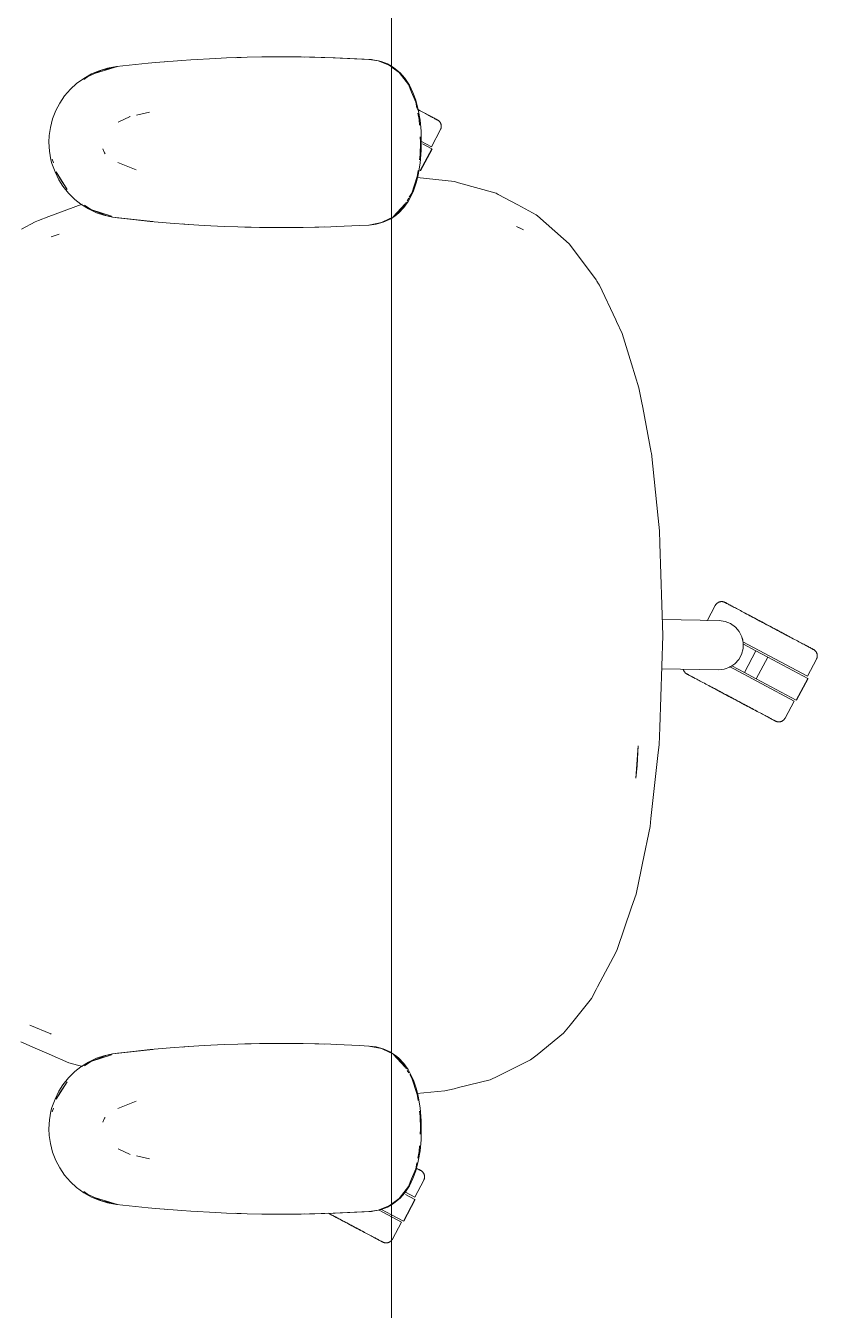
# Model space of a CAD drawing. Header units: millimetres. Extents: x 155927 to 326028, y -36033 to 97293.
# Drawn here: x 191593 to 192043, y 12149 to 12878 of the extents above; entities that cross this region are included whole.
import ezdxf

# ---------------------------------------------------------------- set-up
doc = ezdxf.new("R2010")
doc.units = ezdxf.units.MM
doc.header["$MEASUREMENT"] = 0
doc.layers.add('G-IMPT', color=8, linetype='CONTINUOUS', lineweight=9)
doc.layers.add('I-FURN', color=8, linetype='CONTINUOUS', lineweight=9)

msp = doc.modelspace()

# ---------------------------------------------------------------- linework, layer by layer
at = {"layer": 'G-IMPT'}
for p, q in [((191662.77, 12857.14), (191644.84, 12855.23)), ((191666.9, 12857.48), (191662.77, 12857.14)), ((191681.95, 12858.73), (191666.9, 12857.48)), ((191673.77, 12858.08), (191672.1, 12857.91)), ((191681.95, 12858.73), (191687.04, 12859.06)), ((191687.04, 12859.06), (191701.18, 12859.87)), ((191707.21, 12860.12), (191701.18, 12859.87)), ((191707.21, 12860.12), (191718.96, 12860.51)), ((191712.09, 12860.26), (191714.03, 12860.37)), ((191714.03, 12860.37), (191715.52, 12860.38)), ((191727.38, 12860.67), (191718.96, 12860.51)), ((191727.38, 12860.67), (191738.18, 12860.76)), ((191727.38, 12860.67), (191747.57, 12860.72)), ((191727.38, 12860.67), (191757.4, 12860.56)), ((191757.4, 12860.56), (191738.18, 12860.76)), ((191747.57, 12860.72), (191757.4, 12860.56)), ((191747.57, 12860.72), (191768.96, 12860.22)), ((191747.57, 12860.72), (191767.75, 12860.25)), ((191747.57, 12860.68), (191749.6, 12860.7)), ((191749.6, 12860.7), (191751.51, 12860.63)), ((191757.4, 12860.56), (191768.96, 12860.22)), ((191768.96, 12860.22), (191767.75, 12860.25)), ((191767.75, 12860.25), (191789.54, 12859.17)), ((191767.75, 12860.25), (191787.93, 12859.28)), ((191768.96, 12860.22), (191789.54, 12859.17)), ((191789.54, 12859.17), (191787.93, 12859.28)), ((191789.54, 12859.17), (191791.19, 12858.91)), ((191793.4, 12858.45), (191789.55, 12859.03)), ((191793.58, 12858.47), (191791.19, 12858.91)), ((191793.4, 12858.45), (191799.6, 12856.04)), ((191793.58, 12858.47), (191794.93, 12858.1)), ((191798.57, 12856.71), (191794.93, 12858.1)), ((191798.57, 12856.71), (191800.81, 12855.43)), ((191799.6, 12856.04), (191800.81, 12855.15)), ((191800.81, 12855.43), (191802, 12854.75)), ((191622.17, 12845.55), (191626.26, 12848.55)), ((191626.21, 12847.86), (191628.32, 12849.45)), ((191630.7, 12851.06), (191626.26, 12848.55)), ((191636.39, 12853.19), (191628.32, 12849.45)), ((191630.7, 12851.06), (191634.94, 12852.87)), ((191645.36, 12855.23), (191632.89, 12851.4)), ((191632.89, 12851.4), (191642.04, 12854.31)), ((191634.94, 12852.87), (191639.8, 12854.34)), ((191636.39, 12853.19), (191644.79, 12855.1)), ((191644.84, 12855.23), (191639.8, 12854.34)), ((191645.36, 12855.23), (191642.04, 12854.31)), ((191801.35, 12854.74), (191805.22, 12851.87)), ((191802, 12854.75), (191805.74, 12851.67)), ((191805.22, 12851.87), (191810.44, 12845.08)), ((191808.41, 12848.64), (191805.74, 12851.67)), ((191811.06, 12844.59), (191808.41, 12848.64)), ((191615.41, 12838.55), (191618.73, 12842.39)), ((191622.17, 12845.55), (191618.73, 12842.39)), ((191810.44, 12845.08), (191812.28, 12840.69)), ((191811.06, 12844.59), (191813.05, 12840.52)), ((191612.58, 12834.38), (191610.39, 12830.22)), ((191612.58, 12834.38), (191615.41, 12838.55)), ((191814.61, 12835.07), (191812.28, 12840.69)), ((191814.63, 12836.18), (191813.05, 12840.52)), ((191814.61, 12835.07), (191815.32, 12831.6)), ((191814.63, 12836.18), (191816.06, 12830.7)), ((191610.39, 12830.22), (191608.56, 12825.51)), ((191645.73, 12823.66), (191652.51, 12826.93)), ((191652.23, 12826.85), (191652.51, 12826.93)), ((191663.56, 12829.26), (191656.12, 12827.69)), ((191815.88, 12828.86), (191816.65, 12825.11)), ((191817.06, 12824.77), (191816.06, 12830.7)), ((191607.3, 12820.64), (191606.65, 12816.13)), ((191607.3, 12820.64), (191608.56, 12825.51)), ((191816.65, 12825.11), (191816.84, 12821.9)), ((191817.06, 12824.77), (191817.63, 12818.62)), ((191606.48, 12812.28), (191606.65, 12816.13)), ((191606.48, 12812.28), (191606.77, 12807.24)), ((191817.2, 12805.12), (191817.43, 12812.28)), ((191817.24, 12815.39), (191817.43, 12812.28)), ((191817.81, 12812.28), (191817.63, 12818.62)), ((191817.72, 12807.77), (191817.81, 12812.28)), ((191606.77, 12807.24), (191607.65, 12802.29)), ((191637.09, 12808.45), (191638.11, 12806.23)), ((191638.11, 12806.23), (191638.4, 12805.78)), ((191817.2, 12805.12), (191816.81, 12802.33)), ((191817.72, 12807.77), (191817.14, 12800.46)), ((191607.65, 12802.29), (191608.22, 12800.16)), ((191609.93, 12795.39), (191608.22, 12800.16)), ((191609.02, 12800.6), (191608.4, 12802.63)), ((191656.06, 12796.56), (191645.63, 12800.71)), ((191816.03, 12793.7), (191817.14, 12800.46)), ((191609.93, 12795.39), (191612.17, 12790.88)), ((191610.58, 12795.49), (191612.74, 12791.81)), ((191610.58, 12795.49), (191616.9, 12785.54)), ((191612.17, 12790.88), (191614.44, 12787.33)), ((191612.74, 12791.81), (191616.9, 12785.54)), ((191815.48, 12792.86), (191812.45, 12783.46)), ((191815.05, 12789.77), (191816.03, 12793.7)), ((191815.36, 12792.35), (191836.63, 12789.94)), ((191815.94, 12796.15), (191815.48, 12792.86)), ((191838.89, 12789.3), (191836.63, 12789.94)), ((191617.62, 12783.36), (191614.44, 12787.33)), ((191617.62, 12783.36), (191621.23, 12779.81)), ((191812.45, 12783.46), (191810.98, 12781.01)), ((191813.31, 12784.68), (191811.1, 12780.04)), ((191815.05, 12789.77), (191813.31, 12784.68)), ((191838.89, 12789.3), (191860.24, 12783.29)), ((191860.24, 12783.29), (191861.35, 12782.7)), ((191861.35, 12782.7), (191872.59, 12776.69)), ((191625.43, 12777.07), (191606.49, 12770.12)), ((191621.23, 12779.81), (191624.54, 12777.19)), ((191628.86, 12774.46), (191624.54, 12777.19)), ((191630.19, 12774.06), (191626.61, 12776.49)), ((191808.68, 12777.25), (191801.77, 12769.86)), ((191807.54, 12775.95), (191804.19, 12772.09)), ((191804.99, 12772.17), (191807.85, 12775.22)), ((191809.37, 12778.31), (191807.48, 12775.16)), ((191807.85, 12775.22), (191810.3, 12778.67)), ((191808.68, 12777.25), (191807.85, 12776.3)), ((191810.7, 12780.54), (191809.84, 12779.1)), ((191811.1, 12780.04), (191810.3, 12778.67)), ((191872.59, 12776.69), (191883.03, 12771.1)), ((191598.76, 12767.01), (191600.52, 12767.93)), ((191606.49, 12770.12), (191600.52, 12767.93)), ((191628.86, 12774.46), (191633.44, 12772.27)), ((191639.41, 12770.46), (191630.19, 12774.06)), ((191630.19, 12774.06), (191632.89, 12773.16)), ((191630.19, 12774.06), (191642.04, 12770.25)), ((191632.89, 12773.16), (191642.04, 12770.25)), ((191633.44, 12772.27), (191637.58, 12770.82)), ((191642.54, 12769.66), (191637.58, 12770.82)), ((191642.46, 12769.88), (191639.41, 12770.46)), ((191642.54, 12769.66), (191665.49, 12767.21)), ((191642.54, 12769.66), (191645.36, 12769.33)), ((191642.54, 12769.66), (191663.97, 12767.31)), ((191665.49, 12767.21), (191645.36, 12769.33)), ((191799.54, 12768.75), (191795.28, 12766.65)), ((191800.44, 12768.83), (191796.12, 12766.85)), ((191799.54, 12768.75), (191800.81, 12769.38)), ((191800.81, 12769.08), (191803.66, 12771.04)), ((191807.48, 12775.16), (191801.77, 12769.86)), ((191801.77, 12769.86), (191804.19, 12772.09)), ((191804.99, 12772.17), (191803.66, 12771.04)), ((191883.69, 12770.51), (191883.03, 12771.1)), ((191898.48, 12757.5), (191883.69, 12770.51)), ((191590.86, 12762.87), (191598.76, 12767.01)), ((191663.97, 12767.31), (191675.37, 12766.33)), ((191685.66, 12765.6), (191675.37, 12766.33)), ((191683.62, 12765.73), (191682.2, 12765.87)), ((191683.62, 12765.73), (191685.52, 12765.64)), ((191685.66, 12765.6), (191694.53, 12765.04)), ((191705.84, 12764.5), (191694.53, 12765.04)), ((191705.84, 12764.5), (191713.72, 12764.2)), ((191726.02, 12763.91), (191713.72, 12764.2)), ((191717.59, 12764.12), (191719.24, 12764.04)), ((191719.24, 12764.04), (191721.32, 12764.04)), ((191726.02, 12763.91), (191731.49, 12763.84)), ((191746.21, 12763.83), (191731.49, 12763.84)), ((191750.72, 12763.88), (191746.21, 12763.83)), ((191750.72, 12763.88), (191766.39, 12764.26)), ((191757.44, 12764.06), (191759.66, 12764.06)), ((191762.99, 12764.2), (191759.66, 12764.06)), ((191766.39, 12764.26), (191769.93, 12764.38)), ((191782.49, 12765), (191769.93, 12764.38)), ((191782.49, 12765), (191788.16, 12765.28)), ((191795.28, 12766.65), (191787.93, 12765.28)), ((191788.16, 12765.28), (191792.17, 12765.78)), ((191792.17, 12765.78), (191796.12, 12766.85)), ((191873.43, 12763.67), (191871.83, 12764.45)), ((191875.72, 12762.49), (191871.83, 12764.45)), ((191875.72, 12762.49), (191873.43, 12763.67)), ((191607.8, 12758.53), (191612.26, 12760.16)), ((191607.8, 12758.53), (191608.38, 12758.79)), ((191612.26, 12760.16), (191608.38, 12758.79)), ((191898.48, 12757.5), (191901.74, 12754.63)), ((191902.46, 12753.66), (191901.74, 12754.63)), ((191917.03, 12734.16), (191902.46, 12753.66)), ((191917.03, 12734.16), (191917.49, 12733.39)), ((191917.49, 12733.39), (191918.43, 12731.82)), ((191918.86, 12731.11), (191918.43, 12731.82)), ((191918.86, 12731.11), (191928.12, 12711.46)), ((191928.12, 12711.46), (191928.55, 12710.55)), ((191931.74, 12703.78), (191928.55, 12710.55)), ((191931.74, 12703.78), (191937.07, 12686.51)), ((191937.07, 12686.51), (191941.26, 12672.9)), ((191941.26, 12672.9), (191942.72, 12665.3)), ((191943.42, 12661.63), (191942.72, 12665.3)), ((191943.42, 12661.63), (191948.29, 12636.26)), ((191948.38, 12635.79), (191948.29, 12636.26)), ((191948.38, 12635.79), (191952.2, 12598.8)), ((191952.2, 12598.8), (191952.93, 12591.74)), ((191953.15, 12584.48), (191952.93, 12591.74)), ((191954.77, 12532.31), (191953.15, 12584.48)), ((191953.07, 12480.13), (191954.77, 12532.31)), ((191953.07, 12480.13), (191952.74, 12470.19)), ((191940.86, 12469.65), (191939.62, 12451.37)), ((191940.86, 12469.65), (191940.23, 12458.32)), ((191952.26, 12465.82), (191952.74, 12470.19)), ((191952.26, 12465.82), (191948.13, 12428.37)), ((191939.62, 12451.37), (191940.23, 12458.32)), ((191947.65, 12423.96), (191948.13, 12428.37)), ((191943.3, 12403.01), (191947.65, 12423.96)), ((191942.53, 12399.33), (191939.66, 12385.51)), ((191943.3, 12403.01), (191942.53, 12399.33)), ((191937.15, 12378.07), (191939.66, 12385.51)), ((191937.15, 12378.07), (191929, 12353.99)), ((191917.82, 12332.82), (191928.12, 12352.33)), ((191928.12, 12352.33), (191929, 12353.99)), ((191914.39, 12326.31), (191917.1, 12331.44)), ((191917.82, 12332.82), (191917.1, 12331.44)), ((191914.39, 12326.31), (191902.18, 12311.18)), ((191595.68, 12311.12), (191607.54, 12306.2)), ((191898.42, 12306.51), (191902.18, 12311.18)), ((191598.74, 12298.09), (191590.57, 12301.66)), ((191607.8, 12306.09), (191607.54, 12306.2)), ((191883.47, 12294.34), (191898.42, 12306.51)), ((191606.58, 12294.67), (191598.74, 12298.09)), ((191617.7, 12289.81), (191606.58, 12294.67)), ((191630.19, 12290.49), (191642.04, 12294.31)), ((191639.41, 12294.1), (191631.22, 12290.9)), ((191632.89, 12291.4), (191642.04, 12294.31)), ((191642.54, 12294.9), (191637.58, 12293.74)), ((191642.46, 12294.68), (191639.41, 12294.1)), ((191642.54, 12294.9), (191665.49, 12297.35)), ((191642.54, 12294.9), (191663.97, 12297.25)), ((191642.54, 12294.9), (191645.36, 12295.23)), ((191665.49, 12297.35), (191645.36, 12295.23)), ((191663.97, 12297.25), (191675.37, 12298.23)), ((191685.66, 12298.96), (191675.37, 12298.23)), ((191683.62, 12298.83), (191682.2, 12298.69)), ((191683.62, 12298.83), (191685.52, 12298.92)), ((191685.66, 12298.96), (191694.53, 12299.52)), ((191705.84, 12300.06), (191694.53, 12299.52)), ((191705.84, 12300.06), (191713.72, 12300.36)), ((191726.02, 12300.65), (191713.72, 12300.36)), ((191717.59, 12300.44), (191719.24, 12300.51)), ((191719.24, 12300.51), (191721.32, 12300.51)), ((191726.02, 12300.65), (191731.49, 12300.72)), ((191746.21, 12300.73), (191731.49, 12300.72)), ((191750.72, 12300.68), (191746.21, 12300.73)), ((191750.72, 12300.68), (191766.39, 12300.3)), ((191757.44, 12300.5), (191759.66, 12300.5)), ((191762.99, 12300.36), (191759.66, 12300.5)), ((191766.39, 12300.3), (191769.93, 12300.18)), ((191782.49, 12299.56), (191769.93, 12300.18)), ((191782.49, 12299.56), (191788.16, 12299.28)), ((191795.28, 12297.91), (191787.93, 12299.28)), ((191788.16, 12299.28), (191792.17, 12298.78)), ((191792.17, 12298.78), (191796.12, 12297.71)), ((191799.54, 12295.8), (191795.28, 12297.91)), ((191800.44, 12295.72), (191796.12, 12297.71)), ((191799.54, 12295.8), (191800.81, 12295.18)), ((191800.81, 12295.48), (191803.66, 12293.52)), ((191801.77, 12294.7), (191804.19, 12292.47)), ((191808.68, 12287.31), (191801.77, 12294.7)), ((191807.48, 12289.4), (191801.77, 12294.7)), ((191883.47, 12294.34), (191879.82, 12291.37)), ((191617.7, 12289.81), (191625.52, 12287.56)), ((191621.23, 12284.75), (191624.54, 12287.37)), ((191628.86, 12290.1), (191624.54, 12287.37)), ((191630.19, 12290.49), (191626.61, 12288.07)), ((191628.86, 12290.1), (191633.44, 12292.29)), ((191630.19, 12290.49), (191632.89, 12291.4)), ((191633.44, 12292.29), (191637.58, 12293.74)), ((191804.99, 12292.39), (191803.66, 12293.52)), ((191806.77, 12289.5), (191804.19, 12292.47)), ((191804.99, 12292.39), (191807.85, 12289.34)), ((191808.68, 12287.31), (191807.4, 12288.78)), ((191809.37, 12286.24), (191807.48, 12289.4)), ((191807.85, 12289.34), (191810.3, 12285.89)), ((191861.19, 12282.2), (191872.66, 12287.84)), ((191879.82, 12291.37), (191872.66, 12287.84)), ((191617.62, 12281.2), (191614.44, 12277.22)), ((191617.62, 12281.2), (191621.23, 12284.75)), ((191810.7, 12284.01), (191809.84, 12285.46)), ((191811.1, 12284.51), (191810.3, 12285.89)), ((191813.31, 12279.88), (191811.1, 12284.51)), ((191812.45, 12281.1), (191811.2, 12283.18)), ((191815.48, 12271.7), (191812.45, 12281.1)), ((191815.05, 12274.79), (191813.31, 12279.88)), ((191856.82, 12280.05), (191838.88, 12275.65)), ((191861.19, 12282.2), (191856.82, 12280.05)), ((191609.93, 12269.17), (191612.17, 12273.68)), ((191610.58, 12269.07), (191616.9, 12279.02)), ((191610.58, 12269.07), (191612.74, 12272.75)), ((191612.17, 12273.68), (191614.44, 12277.22)), ((191612.74, 12272.75), (191616.9, 12279.02)), ((191815.05, 12274.79), (191816.03, 12270.86)), ((191815.34, 12272.32), (191831.22, 12273.77)), ((191831.22, 12273.77), (191836.51, 12275.06)), ((191838.88, 12275.65), (191836.51, 12275.06)), ((191609.93, 12269.17), (191608.22, 12264.39)), ((191656.06, 12268), (191645.63, 12263.85)), ((191815.94, 12268.41), (191815.48, 12271.7)), ((191816.03, 12270.86), (191817.14, 12264.1)), ((191606.77, 12257.32), (191607.65, 12262.27)), ((191607.65, 12262.27), (191608.22, 12264.39)), ((191609.02, 12263.96), (191608.4, 12261.93)), ((191637.09, 12256.1), (191638.11, 12258.33)), ((191638.11, 12258.33), (191638.4, 12258.78)), ((191817.2, 12259.44), (191816.81, 12262.22)), ((191817.72, 12256.78), (191817.14, 12264.1)), ((191817.2, 12259.44), (191817.43, 12252.28)), ((191606.48, 12252.28), (191606.77, 12257.32)), ((191606.48, 12252.28), (191606.65, 12248.43)), ((191817.24, 12249.17), (191817.43, 12252.28)), ((191817.81, 12252.28), (191817.63, 12245.94)), ((191817.72, 12256.78), (191817.81, 12252.28)), ((191607.3, 12243.92), (191606.65, 12248.43)), ((191607.3, 12243.92), (191608.56, 12239.05)), ((191817.06, 12239.79), (191817.63, 12245.94)), ((191610.39, 12234.34), (191608.56, 12239.05)), ((191645.73, 12240.9), (191652.51, 12237.63)), ((191663.56, 12235.29), (191656.12, 12236.87)), ((191815.88, 12235.7), (191816.65, 12239.45)), ((191817.06, 12239.79), (191816.06, 12233.86)), ((191816.65, 12239.45), (191816.84, 12242.66)), ((191612.58, 12230.17), (191610.39, 12234.34)), ((191612.58, 12230.17), (191615.41, 12226.01)), ((191814.61, 12229.49), (191812.28, 12223.87)), ((191814.63, 12228.38), (191813.05, 12224.04)), ((191814.61, 12229.49), (191815.32, 12232.95)), ((191814.63, 12228.38), (191816.06, 12233.86)), ((191615.41, 12226.01), (191618.73, 12222.17)), ((191622.17, 12219.01), (191618.73, 12222.17)), ((191810.44, 12219.47), (191812.28, 12223.87)), ((191811.06, 12219.97), (191813.05, 12224.04)), ((191622.17, 12219.01), (191626.26, 12216.01)), ((191626.21, 12216.7), (191628.32, 12215.11)), ((191630.7, 12213.5), (191626.26, 12216.01)), ((191636.39, 12211.37), (191628.32, 12215.11)), ((191805.22, 12212.68), (191810.44, 12219.47)), ((191808.41, 12215.92), (191805.74, 12212.88)), ((191811.06, 12219.97), (191808.41, 12215.92)), ((191630.7, 12213.5), (191634.94, 12211.69)), ((191645.36, 12209.33), (191632.89, 12213.16)), ((191632.89, 12213.16), (191642.04, 12210.24)), ((191634.94, 12211.69), (191639.8, 12210.22)), ((191636.39, 12211.37), (191644.79, 12209.45)), ((191644.84, 12209.33), (191639.8, 12210.22)), ((191645.36, 12209.33), (191642.04, 12210.24)), ((191662.77, 12207.42), (191644.84, 12209.33)), ((191666.9, 12207.07), (191662.77, 12207.42)), ((191681.95, 12205.83), (191666.9, 12207.07)), ((191673.77, 12206.48), (191672.1, 12206.65)), ((191793.4, 12206.11), (191799.6, 12208.52)), ((191793.58, 12206.09), (191794.93, 12206.45)), ((191798.57, 12207.85), (191794.93, 12206.45)), ((191798.57, 12207.85), (191800.81, 12209.12)), ((191799.6, 12208.52), (191800.81, 12209.41)), ((191800.81, 12209.41), (191805.22, 12212.68)), ((191800.81, 12209.12), (191802, 12209.81)), ((191802, 12209.81), (191805.74, 12212.88)), ((191681.95, 12205.83), (191687.04, 12205.5)), ((191687.04, 12205.5), (191701.18, 12204.69)), ((191707.21, 12204.44), (191701.18, 12204.69)), ((191707.21, 12204.44), (191718.96, 12204.05)), ((191712.09, 12204.3), (191714.03, 12204.19)), ((191714.03, 12204.19), (191715.52, 12204.17)), ((191727.38, 12203.88), (191718.96, 12204.05)), ((191727.38, 12203.88), (191757.4, 12204)), ((191727.38, 12203.88), (191747.57, 12203.84)), ((191727.38, 12203.88), (191738.18, 12203.8)), ((191757.4, 12204), (191738.18, 12203.8)), ((191747.57, 12203.84), (191768.96, 12204.34)), ((191747.57, 12203.84), (191767.75, 12204.3)), ((191747.57, 12203.84), (191757.4, 12204)), ((191747.57, 12203.88), (191749.6, 12203.86)), ((191749.6, 12203.86), (191751.51, 12203.93)), ((191757.4, 12204), (191768.96, 12204.34)), ((191767.75, 12204.3), (191789.54, 12205.39)), ((191767.75, 12204.3), (191787.93, 12205.28)), ((191768.96, 12204.34), (191767.75, 12204.3)), ((191768.96, 12204.34), (191789.54, 12205.39)), ((191789.54, 12205.39), (191787.93, 12205.28)), ((191789.54, 12205.39), (191791.19, 12205.64)), ((191793.4, 12206.11), (191789.55, 12205.52)), ((191793.58, 12206.09), (191791.19, 12205.64))]:
    msp.add_line(p, q, dxfattribs=at)
at = {"layer": 'I-FURN'}
for p, q in [((191800.81, 13490.08), (191800.81, 12090.08)), ((191800.81, 12090.08), (191800.81, 13490.08)), ((191816.29, 12830.58), (191815.45, 12831.02)), ((191817.1, 12830.15), (191816.29, 12830.58)), ((191817.89, 12829.73), (191817.1, 12830.15)), ((191818.65, 12829.32), (191817.89, 12829.73)), ((191819.39, 12828.93), (191818.65, 12829.32)), ((191820.09, 12828.56), (191819.39, 12828.93)), ((191820.77, 12828.2), (191820.09, 12828.56)), ((191821.42, 12827.85), (191820.77, 12828.2)), ((191822.03, 12827.52), (191821.42, 12827.85)), ((191822.62, 12827.21), (191822.03, 12827.52)), ((191822.31, 12827.38), (191822.88, 12827.08)), ((191823.17, 12826.92), (191822.62, 12827.21)), ((191822.88, 12827.08), (191823.41, 12826.79)), ((191823.69, 12826.65), (191823.17, 12826.92)), ((191823.41, 12826.79), (191823.91, 12826.53)), ((191824.17, 12826.39), (191823.69, 12826.65)), ((191823.91, 12826.53), (191824.38, 12826.28)), ((191824.62, 12826.15), (191824.17, 12826.39)), ((191824.38, 12826.28), (191824.81, 12826.05)), ((191823.53, 12809.74), (191828.68, 12819.43)), ((191825.03, 12825.93), (191824.62, 12826.15)), ((191824.81, 12826.05), (191825.2, 12825.84)), ((191825.4, 12825.74), (191825.03, 12825.93)), ((191825.2, 12825.84), (191825.56, 12825.65)), ((191825.73, 12825.56), (191825.4, 12825.74)), ((191825.56, 12825.65), (191825.87, 12825.48)), ((191826.03, 12825.4), (191825.73, 12825.56)), ((191825.87, 12825.48), (191826.15, 12825.33)), ((191826.29, 12825.26), (191826.03, 12825.4)), ((191826.15, 12825.33), (191826.39, 12825.21)), ((191826.51, 12825.15), (191826.29, 12825.26)), ((191826.39, 12825.21), (191826.6, 12825.1)), ((191826.69, 12825.05), (191826.51, 12825.15)), ((191826.6, 12825.1), (191826.76, 12825.01)), ((191826.83, 12824.98), (191826.69, 12825.05)), ((191826.76, 12825.01), (191826.88, 12824.95)), ((191826.93, 12824.92), (191826.83, 12824.98)), ((191826.88, 12824.95), (191826.96, 12824.9)), ((191826.99, 12824.89), (191826.93, 12824.92)), ((191826.96, 12824.9), (191827, 12824.88)), ((191827.01, 12824.88), (191826.99, 12824.89)), ((191827, 12824.88), (191827.01, 12824.88)), ((191827.01, 12824.88), (191827.15, 12824.8)), ((191827.15, 12824.8), (191827.29, 12824.72)), ((191827.29, 12824.72), (191827.42, 12824.63)), ((191827.42, 12824.63), (191827.55, 12824.53)), ((191827.55, 12824.53), (191827.68, 12824.43)), ((191827.68, 12824.43), (191827.8, 12824.33)), ((191827.8, 12824.33), (191827.92, 12824.22)), ((191827.92, 12824.22), (191828.03, 12824.1)), ((191828.03, 12824.1), (191828.14, 12823.98)), ((191828.14, 12823.98), (191828.25, 12823.86)), ((191828.25, 12823.86), (191828.35, 12823.73)), ((191828.35, 12823.73), (191828.44, 12823.6)), ((191828.44, 12823.6), (191828.53, 12823.47)), ((191828.53, 12823.47), (191828.61, 12823.33)), ((191828.61, 12823.33), (191828.69, 12823.19)), ((191828.7, 12819.47), (191828.68, 12819.43)), ((191828.69, 12823.19), (191828.76, 12823.05)), ((191828.77, 12819.61), (191828.7, 12819.47)), ((191828.76, 12823.05), (191828.83, 12822.9)), ((191828.83, 12819.76), (191828.77, 12819.61)), ((191828.83, 12822.9), (191828.89, 12822.75)), ((191828.89, 12819.91), (191828.83, 12819.76)), ((191828.89, 12822.75), (191828.94, 12822.6)), ((191828.95, 12820.06), (191828.89, 12819.91)), ((191828.94, 12822.6), (191828.99, 12822.44)), ((191828.99, 12820.22), (191828.95, 12820.06)), ((191828.99, 12822.44), (191829.03, 12822.29)), ((191829.03, 12820.37), (191828.99, 12820.22)), ((191829.03, 12822.29), (191829.07, 12822.13)), ((191829.07, 12820.53), (191829.03, 12820.37)), ((191829.07, 12822.13), (191829.09, 12821.97)), ((191829.1, 12820.69), (191829.07, 12820.53)), ((191829.09, 12821.97), (191829.12, 12821.81)), ((191829.12, 12820.85), (191829.1, 12820.69)), ((191829.12, 12821.81), (191829.13, 12821.65)), ((191829.14, 12821.01), (191829.12, 12820.85)), ((191829.13, 12821.65), (191829.14, 12821.49)), ((191829.14, 12821.49), (191829.15, 12821.33)), ((191829.15, 12821.33), (191829.14, 12821.17)), ((191829.14, 12821.17), (191829.14, 12821.01)), ((191817.9, 12812.74), (191823.53, 12809.74)), ((191823.71, 12808.51), (191817.14, 12796.15)), ((191817.31, 12796.06), (191823.88, 12808.42)), ((191818.42, 12811.33), (191823.71, 12808.51)), ((191817.14, 12796.15), (191817.04, 12796.2)), ((191984.64, 12549.4), (191979.94, 12540.56)), ((191984.64, 12549.4), (191984.72, 12549.54)), ((191984.72, 12549.54), (191984.81, 12549.68)), ((191984.81, 12549.68), (191984.9, 12549.81)), ((191984.9, 12549.81), (191984.99, 12549.94)), ((191984.99, 12549.94), (191985.09, 12550.07)), ((191985.09, 12550.07), (191985.2, 12550.19)), ((191985.2, 12550.19), (191985.3, 12550.31)), ((191985.3, 12550.31), (191985.42, 12550.42)), ((191985.42, 12550.42), (191985.54, 12550.53)), ((191985.54, 12550.53), (191985.66, 12550.64)), ((191985.66, 12550.64), (191985.79, 12550.73)), ((191985.79, 12550.73), (191985.92, 12550.83)), ((191985.92, 12550.83), (191986.05, 12550.92)), ((191986.05, 12550.92), (191986.19, 12551)), ((191986.19, 12551), (191986.33, 12551.08)), ((191986.33, 12551.08), (191986.48, 12551.15)), ((191986.48, 12551.15), (191986.62, 12551.22)), ((191986.62, 12551.22), (191986.77, 12551.28)), ((191986.77, 12551.28), (191986.93, 12551.33)), ((191986.93, 12551.33), (191987.08, 12551.38)), ((191987.08, 12551.38), (191987.24, 12551.42)), ((191987.24, 12551.42), (191987.39, 12551.46)), ((191987.39, 12551.46), (191987.55, 12551.48)), ((191987.55, 12551.48), (191987.71, 12551.51)), ((191987.71, 12551.51), (191987.87, 12551.52)), ((191987.87, 12551.52), (191988.03, 12551.53)), ((191988.03, 12551.53), (191988.19, 12551.54)), ((191988.19, 12551.54), (191988.35, 12551.53)), ((191988.35, 12551.53), (191988.52, 12551.52)), ((191988.52, 12551.52), (191988.68, 12551.51)), ((191988.68, 12551.51), (191988.84, 12551.49)), ((191988.84, 12551.49), (191988.99, 12551.46)), ((191988.99, 12551.46), (191989.15, 12551.42)), ((191989.15, 12551.42), (191989.31, 12551.38)), ((191989.31, 12551.38), (191989.46, 12551.34)), ((191989.46, 12551.34), (191989.61, 12551.28)), ((191989.61, 12551.28), (191989.76, 12551.22)), ((191989.76, 12551.22), (191989.91, 12551.16)), ((191989.91, 12551.16), (191990.06, 12551.09)), ((191990.06, 12551.09), (191990.09, 12551.07)), ((191990.09, 12551.07), (191990.11, 12551.05)), ((191990.1, 12551.06), (191990.09, 12551.07)), ((191990.14, 12551.04), (191990.1, 12551.06)), ((191990.11, 12551.05), (191990.17, 12551.02)), ((191990.22, 12551), (191990.14, 12551.04)), ((191990.17, 12551.02), (191990.27, 12550.97)), ((191990.35, 12550.93), (191990.22, 12551)), ((191990.27, 12550.97), (191990.41, 12550.89)), ((191990.51, 12550.85), (191990.35, 12550.93)), ((191990.41, 12550.89), (191990.59, 12550.8)), ((191990.71, 12550.74), (191990.51, 12550.85)), ((191990.59, 12550.8), (191990.81, 12550.68)), ((191990.95, 12550.61), (191990.71, 12550.74)), ((191990.81, 12550.68), (191991.07, 12550.54)), ((191991.23, 12550.46), (191990.95, 12550.61)), ((191991.07, 12550.54), (191991.37, 12550.39)), ((191991.55, 12550.29), (191991.23, 12550.46)), ((191991.37, 12550.39), (191991.71, 12550.21)), ((191991.9, 12550.1), (191991.55, 12550.29)), ((191991.71, 12550.21), (191992.08, 12550.01)), ((191992.29, 12549.9), (191991.9, 12550.1)), ((191992.08, 12550.01), (191992.49, 12549.79)), ((191992.72, 12549.67), (191992.29, 12549.9)), ((191992.49, 12549.79), (191992.93, 12549.55)), ((191993.19, 12549.42), (191992.72, 12549.67)), ((191992.93, 12549.55), (191993.42, 12549.3)), ((191993.69, 12549.15), (191993.19, 12549.42)), ((191993.42, 12549.3), (191993.93, 12549.02)), ((191994.23, 12548.87), (191993.69, 12549.15)), ((191993.93, 12549.02), (191994.48, 12548.73)), ((191994.8, 12548.57), (191994.23, 12548.87)), ((191994.48, 12548.73), (191995.07, 12548.42)), ((191995.4, 12548.25), (191994.8, 12548.57)), ((191996.03, 12547.91), (191995.4, 12548.25)), ((191996.7, 12547.56), (191996.03, 12547.91)), ((191997.39, 12547.19), (191996.7, 12547.56)), ((191998.11, 12546.8), (191997.39, 12547.19)), ((191998.86, 12546.4), (191998.11, 12546.8)), ((191999.64, 12545.99), (191998.86, 12546.4)), ((192000.44, 12545.57), (191999.64, 12545.99)), ((192001.26, 12545.13), (192000.44, 12545.57)), ((192000.81, 12545.37), (192001.65, 12544.92)), ((192002.11, 12544.68), (192001.26, 12545.13)), ((192001.65, 12544.92), (192002.51, 12544.47)), ((192002.98, 12544.22), (192002.11, 12544.68)), ((192002.51, 12544.47), (192003.38, 12544)), ((192003.86, 12543.74), (192002.98, 12544.22)), ((192003.38, 12544), (192004.28, 12543.52)), ((192004.77, 12543.26), (192003.86, 12543.74)), ((192004.28, 12543.52), (192005.19, 12543.04)), ((192005.69, 12542.77), (192004.77, 12543.26)), ((192005.19, 12543.04), (192006.12, 12542.54)), ((192006.63, 12542.27), (192005.69, 12542.77)), ((192006.12, 12542.54), (192007.07, 12542.04)), ((192007.58, 12541.77), (192006.63, 12542.27)), ((192007.07, 12542.04), (192008.02, 12541.53)), ((191954.49, 12541.34), (191986.83, 12540.78)), ((191986.83, 12540.78), (191990.17, 12540.31)), ((191990.17, 12540.31), (191993.31, 12539.06)), ((191993.31, 12539.06), (191996.05, 12537.1)), ((191996.05, 12537.1), (191998.24, 12534.53)), ((192008.55, 12541.25), (192007.58, 12541.77)), ((192008.02, 12541.53), (192008.99, 12541.02)), ((192009.52, 12540.74), (192008.55, 12541.25)), ((192008.99, 12541.02), (192009.97, 12540.5)), ((192010.5, 12540.21), (192009.52, 12540.74)), ((192009.97, 12540.5), (192010.96, 12539.97)), ((192011.49, 12539.69), (192010.5, 12540.21)), ((192010.96, 12539.97), (192011.95, 12539.44)), ((192012.49, 12539.16), (192011.49, 12539.69)), ((192011.95, 12539.44), (192012.95, 12538.91)), ((192013.49, 12538.62), (192012.49, 12539.16)), ((192012.95, 12538.91), (192013.95, 12538.38)), ((192014.5, 12538.09), (192013.49, 12538.62)), ((192013.95, 12538.38), (192014.96, 12537.84)), ((192015.5, 12537.56), (192014.5, 12538.09)), ((192014.96, 12537.84), (192015.97, 12537.31)), ((192016.51, 12537.02), (192015.5, 12537.56)), ((192015.97, 12537.31), (192016.97, 12536.78)), ((192017.51, 12536.49), (192016.51, 12537.02)), ((192016.97, 12536.78), (192017.97, 12536.24)), ((192018.51, 12535.96), (192017.51, 12536.49)), ((192017.97, 12536.24), (192018.97, 12535.71)), ((192019.5, 12535.43), (192018.51, 12535.96)), ((192018.97, 12535.71), (192019.96, 12535.19)), ((192020.49, 12534.9), (192019.5, 12535.43)), ((192019.96, 12535.19), (192020.94, 12534.66)), ((192021.47, 12534.38), (192020.49, 12534.9)), ((192020.94, 12534.66), (192021.92, 12534.14)), ((191998.24, 12534.53), (191999.76, 12531.52)), ((191999.76, 12531.52), (192000.51, 12528.23)), ((192000.17, 12528.72), (192036.88, 12509.2)), ((192000.51, 12528.23), (192000.45, 12524.86)), ((192000.58, 12527.37), (192007.72, 12523.57)), ((192022.44, 12533.87), (192021.47, 12534.38)), ((192021.92, 12534.14), (192022.88, 12533.63)), ((192023.4, 12533.36), (192022.44, 12533.87)), ((192022.88, 12533.63), (192023.83, 12533.13)), ((192024.34, 12532.86), (192023.4, 12533.36)), ((192023.83, 12533.13), (192024.77, 12532.63)), ((192025.27, 12532.36), (192024.34, 12532.86)), ((192024.77, 12532.63), (192025.69, 12532.14)), ((192026.18, 12531.88), (192025.27, 12532.36)), ((192025.69, 12532.14), (192026.6, 12531.66)), ((192027.08, 12531.4), (192026.18, 12531.88)), ((192027.96, 12530.93), (192027.08, 12531.4)), ((192028.81, 12530.48), (192027.96, 12530.93)), ((192029.65, 12530.03), (192028.81, 12530.48)), ((192030.46, 12529.6), (192029.65, 12530.03)), ((192031.25, 12529.18), (192030.46, 12529.6)), ((192032.01, 12528.78), (192031.25, 12529.18)), ((192032.74, 12528.39), (192032.01, 12528.78)), ((192033.45, 12528.01), (192032.74, 12528.39)), ((192034.13, 12527.65), (192033.45, 12528.01)), ((192034.78, 12527.31), (192034.13, 12527.65)), ((192035.39, 12526.98), (192034.78, 12527.31)), ((191999.58, 12521.59), (191997.96, 12518.64)), ((192000.45, 12524.86), (191999.58, 12521.59)), ((192007.72, 12523.57), (192001.15, 12511.21)), ((192007.72, 12523.57), (192014.36, 12520.04)), ((192014.36, 12520.04), (192007.79, 12507.68)), ((192014.36, 12520.04), (192037.07, 12507.97)), ((192035.98, 12526.67), (192035.39, 12526.98)), ((192035.67, 12526.83), (192036.24, 12526.53)), ((192036.53, 12526.38), (192035.98, 12526.67)), ((192036.24, 12526.53), (192036.77, 12526.25)), ((192037.05, 12526.1), (192036.53, 12526.38)), ((192036.77, 12526.25), (192037.27, 12525.98)), ((192037.53, 12525.84), (192037.05, 12526.1)), ((192037.27, 12525.98), (192037.74, 12525.73)), ((192037.97, 12525.61), (192037.53, 12525.84)), ((192037.74, 12525.73), (192038.17, 12525.5)), ((192038.38, 12525.39), (192037.97, 12525.61)), ((192038.17, 12525.5), (192038.56, 12525.3)), ((192038.76, 12525.19), (192038.38, 12525.39)), ((192038.56, 12525.3), (192038.92, 12525.11)), ((192039.09, 12525.01), (192038.76, 12525.19)), ((192038.92, 12525.11), (192039.23, 12524.94)), ((192039.39, 12524.85), (192039.09, 12525.01)), ((192039.23, 12524.94), (192039.51, 12524.79)), ((192039.65, 12524.72), (192039.39, 12524.85)), ((192039.51, 12524.79), (192039.75, 12524.66)), ((192039.87, 12524.6), (192039.65, 12524.72)), ((192039.75, 12524.66), (192039.96, 12524.55)), ((192040.05, 12524.5), (192039.87, 12524.6)), ((192039.96, 12524.55), (192040.12, 12524.47)), ((192040.19, 12524.43), (192040.05, 12524.5)), ((192040.12, 12524.47), (192040.24, 12524.4)), ((192040.29, 12524.38), (192040.19, 12524.43)), ((192040.24, 12524.4), (192040.32, 12524.36)), ((192040.35, 12524.34), (192040.29, 12524.38)), ((192040.32, 12524.36), (192040.36, 12524.34)), ((192040.37, 12524.33), (192040.35, 12524.34)), ((192040.36, 12524.34), (192040.37, 12524.33)), ((192040.37, 12524.33), (192040.51, 12524.26)), ((192040.51, 12524.26), (192040.65, 12524.17)), ((192040.65, 12524.17), (192040.78, 12524.08)), ((192040.78, 12524.08), (192040.91, 12523.99)), ((192040.91, 12523.99), (192041.04, 12523.89)), ((192041.04, 12523.89), (192041.16, 12523.78)), ((192041.16, 12523.78), (192041.28, 12523.67)), ((192041.28, 12523.67), (192041.39, 12523.56)), ((192041.39, 12523.56), (192041.5, 12523.44)), ((192041.5, 12523.44), (192041.6, 12523.32)), ((192041.6, 12523.32), (192041.7, 12523.19)), ((192041.7, 12523.19), (192041.8, 12523.06)), ((192041.8, 12523.06), (192041.89, 12522.92)), ((192041.89, 12522.92), (192041.97, 12522.79)), ((192041.97, 12522.79), (192042.05, 12522.64)), ((192042.05, 12522.64), (192042.12, 12522.5)), ((192042.12, 12522.5), (192042.19, 12522.35)), ((192042.19, 12522.35), (192042.25, 12522.2)), ((192042.25, 12522.2), (192042.3, 12522.05)), ((192042.3, 12522.05), (192042.35, 12521.9)), ((192042.35, 12521.9), (192042.39, 12521.74)), ((192042.39, 12521.74), (192042.42, 12521.58)), ((192042.42, 12521.58), (192042.45, 12521.43)), ((192042.46, 12520.14), (192042.43, 12519.98)), ((192042.45, 12521.43), (192042.48, 12521.27)), ((192042.48, 12520.3), (192042.46, 12520.14)), ((192042.48, 12521.27), (192042.49, 12521.11)), ((192042.49, 12520.46), (192042.48, 12520.3)), ((192042.49, 12521.11), (192042.5, 12520.95)), ((192042.5, 12520.62), (192042.49, 12520.46)), ((192042.5, 12520.95), (192042.51, 12520.78)), ((192042.51, 12520.78), (192042.5, 12520.62)), ((191986.34, 12512.79), (191954.15, 12513.36)), ((191966.48, 12513.04), (191966.44, 12513.2)), ((191966.52, 12512.89), (191966.48, 12513.04)), ((191966.57, 12512.73), (191966.52, 12512.89)), ((191966.62, 12512.58), (191966.57, 12512.73)), ((191989.7, 12513.14), (191986.34, 12512.79)), ((191992.87, 12514.28), (191989.7, 12513.14)), ((191992.62, 12514.61), (192029.37, 12495.07)), ((191995.68, 12516.15), (191992.87, 12514.28)), ((192001.15, 12511.21), (191994, 12515.01)), ((191997.96, 12518.64), (191995.68, 12516.15)), ((192036.88, 12509.2), (192042.03, 12518.88)), ((192042.06, 12518.92), (192042.03, 12518.88)), ((192042.13, 12519.07), (192042.06, 12518.92)), ((192042.19, 12519.21), (192042.13, 12519.07)), ((192042.25, 12519.36), (192042.19, 12519.21)), ((192042.3, 12519.52), (192042.25, 12519.36)), ((192042.35, 12519.67), (192042.3, 12519.52)), ((192042.39, 12519.83), (192042.35, 12519.67)), ((192042.43, 12519.98), (192042.39, 12519.83)), ((191966.68, 12512.43), (191966.62, 12512.58)), ((191966.75, 12512.28), (191966.68, 12512.43)), ((191966.82, 12512.14), (191966.75, 12512.28)), ((191966.9, 12512), (191966.82, 12512.14)), ((191966.98, 12511.86), (191966.9, 12512)), ((191967.07, 12511.73), (191966.98, 12511.86)), ((191967.16, 12511.59), (191967.07, 12511.73)), ((191967.26, 12511.47), (191967.16, 12511.59)), ((191967.37, 12511.34), (191967.26, 12511.47)), ((191967.47, 12511.23), (191967.37, 12511.34)), ((191967.59, 12511.11), (191967.47, 12511.23)), ((191967.71, 12511), (191967.59, 12511.11)), ((191967.83, 12510.9), (191967.71, 12511)), ((191967.96, 12510.8), (191967.83, 12510.9)), ((191968.09, 12510.7), (191967.96, 12510.8)), ((191968.22, 12510.61), (191968.09, 12510.7)), ((191968.36, 12510.53), (191968.22, 12510.61)), ((191968.5, 12510.45), (191968.36, 12510.53)), ((191968.55, 12510.42), (191968.5, 12510.45)), ((191968.5, 12510.45), (191968.5, 12510.45)), ((191968.5, 12510.45), (191968.52, 12510.44)), ((191968.52, 12510.44), (191968.58, 12510.41)), ((191968.63, 12510.38), (191968.55, 12510.42)), ((191968.58, 12510.41), (191968.68, 12510.35)), ((191968.75, 12510.32), (191968.63, 12510.38)), ((191968.68, 12510.35), (191968.82, 12510.28)), ((191968.91, 12510.23), (191968.75, 12510.32)), ((191968.82, 12510.28), (191969, 12510.18)), ((191969.11, 12510.12), (191968.91, 12510.23)), ((191969, 12510.18), (191969.22, 12510.07)), ((191969.35, 12510), (191969.11, 12510.12)), ((191969.22, 12510.07), (191969.48, 12509.93)), ((191969.63, 12509.85), (191969.35, 12510)), ((191969.48, 12509.93), (191969.77, 12509.77)), ((191969.95, 12509.68), (191969.63, 12509.85)), ((191969.77, 12509.77), (191970.11, 12509.59)), ((191970.31, 12509.49), (191969.95, 12509.68)), ((191970.11, 12509.59), (191970.48, 12509.39)), ((191970.7, 12509.28), (191970.31, 12509.49)), ((191970.48, 12509.39), (191970.89, 12509.18)), ((191971.13, 12509.05), (191970.7, 12509.28)), ((191970.89, 12509.18), (191971.34, 12508.94)), ((191971.59, 12508.8), (191971.13, 12509.05)), ((191971.34, 12508.94), (191971.82, 12508.68)), ((191972.1, 12508.54), (191971.59, 12508.8)), ((191971.82, 12508.68), (191972.34, 12508.41)), ((191972.63, 12508.25), (191972.1, 12508.54)), ((191972.34, 12508.41), (191972.89, 12508.12)), ((191973.2, 12507.95), (191972.63, 12508.25)), ((191972.89, 12508.12), (191973.47, 12507.8)), ((191973.47, 12507.8), (191974.09, 12507.48)), ((191974.09, 12507.48), (191974.74, 12507.13)), ((191974.74, 12507.13), (191975.42, 12506.77)), ((191975.42, 12506.77), (191976.12, 12506.4)), ((191976.12, 12506.4), (191976.86, 12506.01)), ((191976.86, 12506.01), (191977.62, 12505.6)), ((191977.62, 12505.6), (191978.41, 12505.18)), ((192007.79, 12507.68), (192001.15, 12511.21)), ((192030.5, 12495.61), (192007.79, 12507.68)), ((192037.07, 12507.97), (192030.5, 12495.61)), ((192030.67, 12495.51), (192037.24, 12507.88)), ((191978.41, 12505.18), (191979.22, 12504.75)), ((191979.22, 12504.75), (191980.05, 12504.31)), ((191980.05, 12504.31), (191980.91, 12503.85)), ((191980.91, 12503.85), (191981.79, 12503.38)), ((191981.79, 12503.38), (191982.68, 12502.91)), ((191983.17, 12502.65), (191982.27, 12503.13)), ((191982.68, 12502.91), (191983.6, 12502.42)), ((191984.1, 12502.16), (191983.17, 12502.65)), ((191983.6, 12502.42), (191984.53, 12501.93)), ((191985.03, 12501.66), (191984.1, 12502.16)), ((191984.53, 12501.93), (191985.47, 12501.43)), ((191985.99, 12501.15), (191985.03, 12501.66)), ((191985.47, 12501.43), (191986.43, 12500.92)), ((191986.95, 12500.64), (191985.99, 12501.15)), ((191986.43, 12500.92), (191987.4, 12500.4)), ((191987.92, 12500.12), (191986.95, 12500.64)), ((191987.4, 12500.4), (191988.38, 12499.88)), ((191988.91, 12499.6), (191987.92, 12500.12)), ((191988.38, 12499.88), (191989.36, 12499.36)), ((191989.9, 12499.07), (191988.91, 12499.6)), ((191989.36, 12499.36), (191990.36, 12498.83)), ((191990.9, 12498.54), (191989.9, 12499.07)), ((191990.36, 12498.83), (191991.36, 12498.3)), ((191991.9, 12498.01), (191990.9, 12498.54)), ((191991.36, 12498.3), (191992.36, 12497.76)), ((191992.9, 12497.47), (191991.9, 12498.01)), ((191992.36, 12497.76), (191993.36, 12497.23)), ((191993.91, 12496.94), (191992.9, 12497.47)), ((191993.36, 12497.23), (191994.37, 12496.69)), ((191994.91, 12496.41), (191993.91, 12496.94)), ((191994.37, 12496.69), (191995.37, 12496.16)), ((191995.91, 12495.87), (191994.91, 12496.41)), ((191995.37, 12496.16), (191996.38, 12495.63)), ((191996.91, 12495.34), (191995.91, 12495.87)), ((191996.38, 12495.63), (191997.37, 12495.1)), ((191997.91, 12494.81), (191996.91, 12495.34)), ((191997.37, 12495.1), (191998.36, 12494.57)), ((191998.9, 12494.29), (191997.91, 12494.81)), ((191998.36, 12494.57), (191999.35, 12494.05)), ((191999.87, 12493.77), (191998.9, 12494.29)), ((191999.35, 12494.05), (192000.32, 12493.53)), ((192000.84, 12493.25), (191999.87, 12493.77)), ((192000.32, 12493.53), (192001.28, 12493.02)), ((192001.8, 12492.74), (192000.84, 12493.25)), ((192001.28, 12493.02), (192002.24, 12492.51)), ((192002.74, 12492.24), (192001.8, 12492.74)), ((192002.24, 12492.51), (192003.17, 12492.01)), ((192003.67, 12491.75), (192002.74, 12492.24)), ((192003.17, 12492.01), (192004.1, 12491.52)), ((192004.59, 12491.26), (192003.67, 12491.75)), ((192004.1, 12491.52), (192005, 12491.04)), ((192005.48, 12490.78), (192004.59, 12491.26)), ((192005, 12491.04), (192005.89, 12490.57)), ((192024.22, 12485.38), (192029.37, 12495.07)), ((192006.36, 12490.32), (192005.48, 12490.78)), ((192005.89, 12490.57), (192006.76, 12490.11)), ((192007.22, 12489.86), (192006.36, 12490.32)), ((192006.76, 12490.11), (192007.6, 12489.66)), ((192008.05, 12489.42), (192007.22, 12489.86)), ((192007.6, 12489.66), (192008.43, 12489.22)), ((192008.43, 12489.22), (192009.23, 12488.79)), ((192009.23, 12488.79), (192010.01, 12488.38)), ((192010.01, 12488.38), (192010.76, 12487.98)), ((192010.76, 12487.98), (192011.48, 12487.6)), ((192011.48, 12487.6), (192012.17, 12487.23)), ((192012.17, 12487.23), (192012.84, 12486.88)), ((192012.84, 12486.88), (192013.47, 12486.54)), ((192013.47, 12486.54), (192014.07, 12486.22)), ((192014.38, 12486.05), (192013.8, 12486.36)), ((192014.07, 12486.22), (192014.64, 12485.92)), ((192014.93, 12485.76), (192014.38, 12486.05)), ((192014.64, 12485.92), (192015.18, 12485.63)), ((192015.45, 12485.49), (192014.93, 12485.76)), ((192015.18, 12485.63), (192015.68, 12485.36)), ((192015.93, 12485.23), (192015.45, 12485.49)), ((192015.68, 12485.36), (192016.14, 12485.12)), ((192016.38, 12484.99), (192015.93, 12485.23)), ((192016.14, 12485.12), (192016.57, 12484.89)), ((192016.79, 12484.77), (192016.38, 12484.99)), ((192016.57, 12484.89), (192016.96, 12484.68)), ((192017.16, 12484.58), (192016.79, 12484.77)), ((192016.96, 12484.68), (192017.32, 12484.49)), ((192017.5, 12484.4), (192017.16, 12484.58)), ((192017.32, 12484.49), (192017.64, 12484.32)), ((192017.79, 12484.24), (192017.5, 12484.4)), ((192017.64, 12484.32), (192017.92, 12484.17)), ((192018.05, 12484.1), (192017.79, 12484.24)), ((192017.92, 12484.17), (192018.16, 12484.05)), ((192018.27, 12483.98), (192018.05, 12484.1)), ((192018.16, 12484.05), (192018.36, 12483.94)), ((192018.45, 12483.89), (192018.27, 12483.98)), ((192018.36, 12483.94), (192018.52, 12483.85)), ((192018.59, 12483.81), (192018.45, 12483.89)), ((192018.52, 12483.85), (192018.64, 12483.79)), ((192018.69, 12483.76), (192018.59, 12483.81)), ((192018.64, 12483.79), (192018.73, 12483.74)), ((192018.75, 12483.73), (192018.69, 12483.76)), ((192018.73, 12483.74), (192018.77, 12483.72)), ((192018.77, 12483.72), (192018.75, 12483.73)), ((192018.81, 12483.7), (192018.77, 12483.72)), ((192018.77, 12483.72), (192018.77, 12483.72)), ((192018.96, 12483.63), (192018.81, 12483.7)), ((192019.1, 12483.56), (192018.96, 12483.63)), ((192019.25, 12483.5), (192019.1, 12483.56)), ((192022.24, 12483.57), (192022.09, 12483.51)), ((192022.39, 12483.63), (192022.24, 12483.57)), ((192022.53, 12483.71), (192022.39, 12483.63)), ((192022.67, 12483.78), (192022.53, 12483.71)), ((192022.81, 12483.87), (192022.67, 12483.78)), ((192022.95, 12483.96), (192022.81, 12483.87)), ((192023.08, 12484.05), (192022.95, 12483.96)), ((192023.21, 12484.15), (192023.08, 12484.05)), ((192023.33, 12484.25), (192023.21, 12484.15)), ((192023.45, 12484.36), (192023.33, 12484.25)), ((192023.56, 12484.48), (192023.45, 12484.36)), ((192023.67, 12484.59), (192023.56, 12484.48)), ((192023.78, 12484.72), (192023.67, 12484.59)), ((192023.88, 12484.84), (192023.78, 12484.72)), ((192023.97, 12484.97), (192023.88, 12484.84)), ((192024.06, 12485.11), (192023.97, 12484.97)), ((192024.14, 12485.24), (192024.06, 12485.11)), ((192024.22, 12485.38), (192024.14, 12485.24)), ((192019.41, 12483.45), (192019.25, 12483.5)), ((192019.56, 12483.4), (192019.41, 12483.45)), ((192019.72, 12483.36), (192019.56, 12483.4)), ((192019.87, 12483.33), (192019.72, 12483.36)), ((192020.03, 12483.3), (192019.87, 12483.33)), ((192020.19, 12483.27), (192020.03, 12483.3)), ((192020.35, 12483.26), (192020.19, 12483.27)), ((192020.51, 12483.25), (192020.35, 12483.26)), ((192020.67, 12483.25), (192020.51, 12483.25)), ((192020.83, 12483.25), (192020.67, 12483.25)), ((192021, 12483.26), (192020.83, 12483.25)), ((192021.16, 12483.28), (192021, 12483.26)), ((192021.32, 12483.3), (192021.16, 12483.28)), ((192021.47, 12483.33), (192021.32, 12483.3)), ((192021.63, 12483.36), (192021.47, 12483.33)), ((192021.79, 12483.41), (192021.63, 12483.36)), ((192021.94, 12483.45), (192021.79, 12483.41)), ((192022.09, 12483.51), (192021.94, 12483.45)), ((191814.88, 12229.99), (191815.31, 12229.77)), ((191815.53, 12229.65), (191815.12, 12229.87)), ((191815.31, 12229.77), (191815.71, 12229.56)), ((191815.9, 12229.45), (191815.53, 12229.65)), ((191815.71, 12229.56), (191816.06, 12229.37)), ((191816.24, 12229.27), (191815.9, 12229.45)), ((191816.06, 12229.37), (191816.38, 12229.2)), ((191816.53, 12229.12), (191816.24, 12229.27)), ((191816.38, 12229.2), (191816.66, 12229.05)), ((191816.79, 12228.98), (191816.53, 12229.12)), ((191816.66, 12229.05), (191816.9, 12228.92)), ((191817.01, 12228.86), (191816.79, 12228.98)), ((191816.9, 12228.92), (191817.1, 12228.82)), ((191817.19, 12228.77), (191817.01, 12228.86)), ((191817.1, 12228.82), (191817.26, 12228.73)), ((191817.33, 12228.69), (191817.19, 12228.77)), ((191817.26, 12228.73), (191817.38, 12228.66)), ((191817.43, 12228.64), (191817.33, 12228.69)), ((191817.38, 12228.66), (191817.47, 12228.62)), ((191817.49, 12228.61), (191817.43, 12228.64)), ((191817.47, 12228.62), (191817.51, 12228.6)), ((191817.51, 12228.6), (191817.49, 12228.61)), ((191817.51, 12228.6), (191817.65, 12228.52)), ((191817.51, 12228.6), (191817.51, 12228.6)), ((191817.65, 12228.52), (191817.79, 12228.43)), ((191817.79, 12228.43), (191817.93, 12228.34)), ((191817.93, 12228.34), (191818.06, 12228.25)), ((191814.03, 12213.46), (191819.18, 12223.14)), ((191818.06, 12228.25), (191818.18, 12228.15)), ((191818.18, 12228.15), (191818.31, 12228.04)), ((191818.31, 12228.04), (191818.42, 12227.93)), ((191818.42, 12227.93), (191818.54, 12227.82)), ((191818.54, 12227.82), (191818.65, 12227.7)), ((191818.65, 12227.7), (191818.75, 12227.58)), ((191818.75, 12227.58), (191818.85, 12227.45)), ((191818.85, 12227.45), (191818.94, 12227.32)), ((191818.94, 12227.32), (191819.03, 12227.18)), ((191819.03, 12227.18), (191819.11, 12227.05)), ((191819.11, 12227.05), (191819.19, 12226.91)), ((191819.2, 12223.18), (191819.18, 12223.14)), ((191819.19, 12226.91), (191819.26, 12226.76)), ((191819.27, 12223.33), (191819.2, 12223.18)), ((191819.26, 12226.76), (191819.33, 12226.61)), ((191819.34, 12223.48), (191819.27, 12223.33)), ((191819.33, 12226.61), (191819.39, 12226.46)), ((191819.4, 12223.63), (191819.34, 12223.48)), ((191819.39, 12226.46), (191819.44, 12226.31)), ((191819.45, 12223.78), (191819.4, 12223.63)), ((191819.44, 12226.31), (191819.49, 12226.16)), ((191819.5, 12223.93), (191819.45, 12223.78)), ((191819.49, 12226.16), (191819.53, 12226)), ((191819.54, 12224.09), (191819.5, 12223.93)), ((191819.53, 12226), (191819.57, 12225.85)), ((191819.57, 12224.24), (191819.54, 12224.09)), ((191819.57, 12225.85), (191819.6, 12225.69)), ((191819.6, 12224.4), (191819.57, 12224.24)), ((191819.6, 12225.69), (191819.62, 12225.53)), ((191819.62, 12224.56), (191819.6, 12224.4)), ((191819.62, 12225.53), (191819.64, 12225.37)), ((191819.64, 12224.72), (191819.62, 12224.56)), ((191819.64, 12225.37), (191819.65, 12225.21)), ((191819.65, 12224.88), (191819.64, 12224.72)), ((191819.65, 12225.21), (191819.65, 12225.05)), ((191819.65, 12225.05), (191819.65, 12224.88)), ((191808.84, 12216.22), (191814.03, 12213.46)), ((191808.92, 12215.04), (191814.21, 12212.23)), ((191800.95, 12203.43), (191795.13, 12206.52)), ((191814.21, 12212.23), (191807.64, 12199.87)), ((191807.81, 12199.78), (191814.39, 12212.14)), ((191766.05, 12203.86), (191765.07, 12204.38)), ((191765.52, 12204.14), (191766.51, 12203.62)), ((191767.04, 12203.33), (191766.05, 12203.86)), ((191766.51, 12203.62), (191767.5, 12203.09)), ((191768.04, 12202.8), (191767.04, 12203.33)), ((191767.5, 12203.09), (191768.5, 12202.56)), ((191769.04, 12202.27), (191768.04, 12202.8)), ((191768.5, 12202.56), (191769.5, 12202.02)), ((191770.05, 12201.74), (191769.04, 12202.27)), ((191769.5, 12202.02), (191770.51, 12201.49)), ((191771.05, 12201.2), (191770.05, 12201.74)), ((191770.51, 12201.49), (191771.51, 12200.96)), ((191772.06, 12200.67), (191771.05, 12201.2)), ((191771.51, 12200.96), (191772.52, 12200.42)), ((191773.06, 12200.13), (191772.06, 12200.67)), ((191772.52, 12200.42), (191773.52, 12199.89)), ((191774.06, 12199.6), (191773.06, 12200.13)), ((191773.52, 12199.89), (191774.52, 12199.36)), ((191775.05, 12199.07), (191774.06, 12199.6)), ((191774.52, 12199.36), (191775.51, 12198.83)), ((191793.85, 12206.07), (191801.23, 12202.14)), ((191807.64, 12199.87), (191800.95, 12203.43)), ((191801.23, 12202.14), (191806.52, 12199.33)), ((191801.37, 12189.65), (191806.52, 12199.33)), ((191776.04, 12198.55), (191775.05, 12199.07)), ((191775.51, 12198.83), (191776.49, 12198.31)), ((191777.02, 12198.03), (191776.04, 12198.55)), ((191776.49, 12198.31), (191777.47, 12197.79)), ((191777.99, 12197.51), (191777.02, 12198.03)), ((191777.47, 12197.79), (191778.43, 12197.28)), ((191778.95, 12197), (191777.99, 12197.51)), ((191778.43, 12197.28), (191779.38, 12196.77)), ((191779.89, 12196.5), (191778.95, 12197)), ((191779.38, 12196.77), (191780.32, 12196.27)), ((191780.82, 12196.01), (191779.89, 12196.5)), ((191780.32, 12196.27), (191781.24, 12195.78)), ((191781.73, 12195.52), (191780.82, 12196.01)), ((191781.24, 12195.78), (191782.15, 12195.3)), ((191782.63, 12195.05), (191781.73, 12195.52)), ((191782.15, 12195.3), (191783.03, 12194.83)), ((191783.51, 12194.58), (191782.63, 12195.05)), ((191783.03, 12194.83), (191783.9, 12194.37)), ((191784.36, 12194.12), (191783.51, 12194.58)), ((191783.9, 12194.37), (191784.75, 12193.92)), ((191785.2, 12193.68), (191784.36, 12194.12)), ((191784.75, 12193.92), (191785.57, 12193.48)), ((191785.57, 12193.48), (191786.37, 12193.05)), ((191786.37, 12193.05), (191787.15, 12192.64)), ((191787.15, 12192.64), (191787.9, 12192.24)), ((191787.9, 12192.24), (191788.62, 12191.86)), ((191788.62, 12191.86), (191789.32, 12191.49)), ((191789.32, 12191.49), (191789.98, 12191.14)), ((191789.98, 12191.14), (191790.61, 12190.8)), ((191790.61, 12190.8), (191791.22, 12190.48)), ((191791.53, 12190.31), (191790.94, 12190.62)), ((191791.22, 12190.48), (191791.78, 12190.18)), ((191792.08, 12190.02), (191791.53, 12190.31)), ((191791.78, 12190.18), (191792.32, 12189.89)), ((191792.6, 12189.75), (191792.08, 12190.02)), ((191792.32, 12189.89), (191792.82, 12189.63)), ((191793.08, 12189.49), (191792.6, 12189.75)), ((191792.82, 12189.63), (191793.29, 12189.38)), ((191793.52, 12189.25), (191793.08, 12189.49)), ((191793.29, 12189.38), (191793.72, 12189.15)), ((191793.93, 12189.03), (191793.52, 12189.25)), ((191793.72, 12189.15), (191794.11, 12188.94)), ((191794.31, 12188.84), (191793.93, 12189.03)), ((191794.11, 12188.94), (191794.47, 12188.75)), ((191794.64, 12188.66), (191794.31, 12188.84)), ((191794.47, 12188.75), (191794.78, 12188.58)), ((191794.94, 12188.5), (191794.64, 12188.66)), ((191794.78, 12188.58), (191795.06, 12188.43)), ((191795.2, 12188.36), (191794.94, 12188.5)), ((191795.06, 12188.43), (191795.3, 12188.31)), ((191795.42, 12188.25), (191795.2, 12188.36)), ((191795.3, 12188.31), (191795.5, 12188.2)), ((191795.6, 12188.15), (191795.42, 12188.25)), ((191795.5, 12188.2), (191795.67, 12188.11)), ((191795.74, 12188.08), (191795.6, 12188.15)), ((191795.67, 12188.11), (191795.79, 12188.05)), ((191795.84, 12188.02), (191795.74, 12188.08)), ((191795.79, 12188.05), (191795.87, 12188.01)), ((191795.9, 12187.99), (191795.84, 12188.02)), ((191795.87, 12188.01), (191795.91, 12187.98)), ((191795.92, 12187.98), (191795.9, 12187.99)), ((191795.91, 12187.98), (191795.92, 12187.98)), ((191795.96, 12187.96), (191795.92, 12187.98)), ((191796.1, 12187.89), (191795.96, 12187.96)), ((191796.25, 12187.82), (191796.1, 12187.89)), ((191796.4, 12187.76), (191796.25, 12187.82)), ((191796.55, 12187.71), (191796.4, 12187.76)), ((191796.7, 12187.66), (191796.55, 12187.71)), ((191796.86, 12187.62), (191796.7, 12187.66)), ((191797.02, 12187.59), (191796.86, 12187.62)), ((191797.18, 12187.56), (191797.02, 12187.59)), ((191797.34, 12187.54), (191797.18, 12187.56)), ((191797.5, 12187.52), (191797.34, 12187.54)), ((191797.66, 12187.51), (191797.5, 12187.52)), ((191797.82, 12187.51), (191797.66, 12187.51)), ((191797.98, 12187.51), (191797.82, 12187.51)), ((191798.14, 12187.52), (191797.98, 12187.51)), ((191798.3, 12187.54), (191798.14, 12187.52)), ((191798.46, 12187.56), (191798.3, 12187.54)), ((191798.62, 12187.59), (191798.46, 12187.56)), ((191798.78, 12187.63), (191798.62, 12187.59)), ((191798.93, 12187.67), (191798.78, 12187.63)), ((191799.09, 12187.72), (191798.93, 12187.67)), ((191799.24, 12187.77), (191799.09, 12187.72)), ((191799.39, 12187.83), (191799.24, 12187.77)), ((191799.53, 12187.9), (191799.39, 12187.83)), ((191799.68, 12187.97), (191799.53, 12187.9)), ((191799.82, 12188.05), (191799.68, 12187.97)), ((191799.96, 12188.13), (191799.82, 12188.05)), ((191800.09, 12188.22), (191799.96, 12188.13)), ((191800.22, 12188.31), (191800.09, 12188.22)), ((191800.35, 12188.41), (191800.22, 12188.31)), ((191800.47, 12188.51), (191800.35, 12188.41)), ((191800.59, 12188.62), (191800.47, 12188.51)), ((191800.71, 12188.74), (191800.59, 12188.62)), ((191800.82, 12188.85), (191800.71, 12188.74)), ((191800.92, 12188.98), (191800.82, 12188.85)), ((191801.02, 12189.1), (191800.92, 12188.98)), ((191801.12, 12189.23), (191801.02, 12189.1)), ((191801.21, 12189.37), (191801.12, 12189.23)), ((191801.29, 12189.51), (191801.21, 12189.37)), ((191801.37, 12189.65), (191801.29, 12189.51))]:
    msp.add_line(p, q, dxfattribs=at)
msp.add_arc((191986.77, 12526.78), 13.81, 12.34734, 17.33603, dxfattribs=at)
msp.add_open_spline([(192000.1, 12530.42), (192000.21, 12530), (192000.29, 12529.57), (192000.34, 12529.13)], degree=3, dxfattribs=at)

doc.saveas('drawing.dxf')
